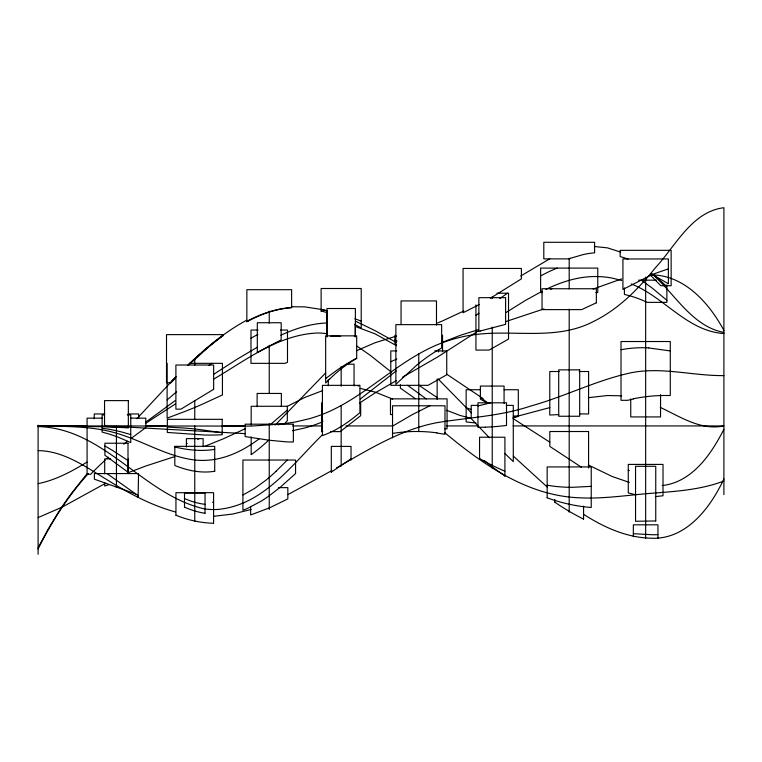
<?xml version="1.0" encoding="UTF-8"?>
<svg xmlns="http://www.w3.org/2000/svg" width="762" height="762" viewBox="0 0 762 762"><rect width="100%" height="100%" fill="white"/><g stroke="black" fill="none" stroke-linecap="round" stroke-linejoin="round"><path stroke-width="1.14" d="M38.1 548.954C49.111 527.009 61.865 505.854 77.229 486.651A284.216 284.216 0 0 1 88.402 473.535M723.9 478.927C710.375 507.835 686.076 540.21 650.491 538.201C626.316 537.543 603.618 527.171 583.587 514.302M38.1 547.764L47.882 529.59L57.664 513.426A354.501 354.501 0 0 1 72.333 492.242L87.011 473.831M723.9 429.377C713.508 449.351 700.526 469.944 679.799 480.422A54.835 54.835 0 0 1 665.093 485.175L662.168 485.556M283.94 424.472L287.312 420.7L287.312 406.279L251.174 406.279L251.174 425.101M136.846 418.757L170.517 382.553M321.659 422.377L322.859 421.119M287.274 460.038L276.035 471.307M170.155 382.743L175.393 377.542M175.441 378.133L170.945 382.743L166.507 382.743L166.507 334.623L223.037 334.623L223.037 335.718A293.494 293.494 0 0 0 207.226 348.263M171.707 381.152L176.346 376.457M322.717 434.531C292.437 464.048 264.119 504.711 218.599 509.368A66.342 66.342 0 0 1 204.359 508.883C142.913 494.824 104.28 428.292 38.1 426.577M329.498 379.181L325.66 382.981L325.66 335.852L356.683 335.852L356.683 358.645M187.528 365.522C205.445 348.358 224.619 332.108 246.545 320.269M275.206 425.063L325.745 372.837M188.852 364.855L207.216 348.244M188.652 364.407L200.12 353.892M105.166 460.134L100.346 464.649A314.306 314.306 0 0 0 90.707 474.24L87.087 474.24L87.087 418.147L102.537 418.147M287.312 410.061L272.653 422.681A160.877 160.877 0 0 1 270.358 424.444M106.775 458.676L108.385 457.229M201.901 352.33L208.988 346.31A288.722 288.722 0 0 1 223.028 335.366M167.116 399.907L176.622 391.744M417.357 364.579L395.869 384.296L395.869 324.641L441.655 324.641L441.655 348.024A153.6 153.6 0 0 0 417.385 364.617M123.777 444.208L127.454 441.284M325.66 378.552L336.956 370.18A188.766 188.766 0 0 1 352.444 360.483L356.683 358.178M396.25 370.904L360.321 399.021M131.121 438.436L145.799 427.577L145.799 418.147L130.54 418.147M145.99 421.977L175.393 400.46M208.998 365.493L211.836 363.341M259.318 438.702C244.735 449.809 227.6 458.429 209.121 460.124A73.266 73.266 0 0 1 194.767 460.01C167.021 456.59 142.97 440.903 116.443 433.207C91.03 425.71 64.303 426.587 38.1 425.929L126.282 427.006L245.393 433.654M499.805 298.59L507.463 293.218M478.965 313.239L475.936 315.325M360.321 402.527L374.98 393.002L396.573 380.486M331.308 472.088L351.034 458.867M213.874 374.19L237.315 359.083L257.508 347.139M478.384 330.841L437.417 357.111L402.422 377.247M358.111 386.105L359.254 385.353M145.99 423.11L175.393 403.936M506.368 312.325L525.561 300.342L542.049 291.284M520.732 275.996L549.821 258.766M213.874 379.019C246.364 359.874 278.987 334.299 318.192 332.975A63.16 63.16 0 0 1 327.269 333.823M392.535 426.139L412.299 414.623L429.835 405.784M87.011 462.086C71.809 471.421 55.75 480.108 38.1 483.632M490.385 298.228L521.399 278.863L521.399 268.462L463.067 268.462L463.067 312.782L479.374 304.467M723.9 494.595L723.9 207.721C691.725 211.56 675.408 246.345 655.339 267.814C638.146 289.284 618.153 309.505 593.122 321.659C553.041 342.452 507.092 327.308 464.725 336.318A145.828 145.828 0 0 0 446.561 341.243C401.974 356.283 369.999 393.754 327.269 412.375A148.523 148.523 0 0 1 309.22 418.748L295.894 421.891L282.616 423.948L251.127 426.082L52.778 425.929M336.49 467.906C368.465 449.628 400.65 429.377 437.417 422.586C468.478 417.547 500.31 416.204 530.4 406.146C563.013 397.126 593.503 381.676 626.45 373.818C658.692 365.627 691.401 375.999 723.9 375.599M331.861 470.592L287.931 494.614M250.993 338.166L257.842 334.442M287.045 406.489L304.771 397.459L322.717 390.592M104.661 483.784L62.56 506.911L38.1 517.608M540.62 275.892L547.764 272.253A145.723 145.723 0 0 1 557.203 268.1M246.859 321.316C260.699 313.906 275.882 308.61 291.627 307.486M463.82 310.991L441.998 321.154A274.177 274.177 0 0 1 437.417 323.012M356.445 350.768L374.98 342.776L396.573 336.023M245.621 428.558L223.304 438.817L204.359 446.484M242.916 494.995L254.527 488.499L265.995 480.146A180.203 180.203 0 0 0 276.025 471.307M545.935 289.37C560.68 282.245 576.634 276.987 593.122 276.549A87.601 87.601 0 0 1 612.153 278.101L621.678 280.473M280.835 335.204C295.446 328.527 311.106 323.488 327.269 322.945M550.564 289.312L551.783 288.75M390.792 361.693L396.812 359.026M441.998 342.443L460.191 335.366L478.384 329.651M199.273 438.626L197.663 439.293M127.273 473.04L145.99 465.944L174.412 456.695M593.122 289.065L621.678 278.873M186.404 443.76L187.214 443.446M723.9 480.984C700.497 489.976 675.227 491.433 650.491 493.366C626.631 495.252 602.799 499.1 578.796 497.777C527.075 495.595 483.165 464.553 444.741 432.692M543.992 308.896L506.368 321.393M280.349 424.186L278.273 424.863M109.214 484.575L104.689 485.994L104.689 482.46M549.821 407.594L513.055 417.385M513.369 417.881L518.322 416.385L518.322 389.734L504.092 389.734M251.127 509.473L232.667 514.055L213.874 516.274M490.833 402.803L477.955 405.927M668.369 268.891L652.72 274.282L622.925 289.436L622.925 258.956L668.369 258.956L668.369 283.759L651.3 273.863M633.289 398.983L627.697 400.317L621.011 400.317L621.011 341.528L670.284 341.528L670.284 395.516L665.645 395.497A155.067 155.067 0 0 0 633.251 398.821M292.579 430.692L304.771 427.977A134.455 134.455 0 0 0 322.717 421.738M588.359 397.697L607.39 395.526L621.678 395.83M214.722 449.38C201.435 451.485 187.823 450.161 174.822 446.942M591.226 486.366L571.862 487.337A152.914 152.914 0 0 1 552.812 486.08L547.164 485.251M655.396 496.605L663.016 495.757L663.016 464.41L628.279 464.41L628.279 492.909L635.86 494.833M558.86 414.576L549.783 415.042L549.783 371.513L559.194 371.513M291.475 306.743L304.771 306.876L321.583 309.486M145.99 425.834L165.621 425.806M638.575 280.168L656.406 280.168M542.268 292.56L540.62 292.56L540.62 268.1L597.77 268.1L597.77 292.56L595.913 292.56M496.957 293.218L508.53 293.218L508.53 339.109L489.061 350.082L475.936 350.082L475.936 304.857M258.051 330.041L250.993 330.041L250.993 363.35L285.007 363.35L287.493 362.331L287.493 330.041L280.435 330.041M396.745 350.92L390.792 350.92L390.792 385.334L428.101 385.334L446.742 374.761L446.742 350.92L434.835 350.92M189.471 363.341L222.428 363.341L222.428 394.964L201.616 404.536A483.041 483.041 0 0 1 185.195 411.356L167.116 418.147L167.116 363.341M347.024 364.179L354.054 364.179L354.054 385.972M579.196 371.513L588.607 371.513L588.607 413.985A335.299 335.299 0 0 0 579.511 413.928M480.374 389.734L466.144 389.734L466.144 421.862A95.279 95.279 0 0 0 475.85 422.9M359.483 402.822L360.683 402.822L360.683 415.69L340.243 431.606L330.737 431.606M478.203 405.384L471.183 405.384L471.183 418.557L477.879 425.682M506.273 405.384L513.283 405.384L513.283 461.601L504.873 453.466M104.756 413.966L94.24 413.966L94.24 418.709M128.13 413.966L138.646 413.966L138.646 418.519M104.432 414.957L102.137 414.957L102.137 432.13L104.08 432.635A140.018 140.018 0 0 1 118.443 437.302L130.75 442.598L130.75 414.957L127.321 414.957M87.011 425.929L38.1 425.929L47.882 425.939M223.304 425.929L245.393 425.929M292.579 425.929L321.583 425.929M345.9 425.929L392.659 425.929M446.561 425.929L478.384 425.929M513.055 425.929L723.9 425.929C700.907 430.816 680.085 416.633 660.216 407.356M444.656 428.787L447.065 428.787L447.065 398.859L390.468 398.859L390.468 414.395M322.774 431.606L321.659 431.606L321.659 402.822M110.566 458.886L104.689 458.886L104.689 473.754M278.54 487.642L287.836 487.642L287.836 498.91L269.634 507.806L250.65 514.96L250.65 506.454M138.132 497.415L138.522 473.564L94.364 473.564L94.364 479.174L135.769 493.986L138.522 495.805M518.322 416.081L513.369 416.014M104.546 426.272L128.34 426.491M594.312 246.507L607.39 247.86L620.725 252.089M38.1 450.609C63.789 450.913 85.487 466.763 106.623 479.488C128.14 492.938 150.781 505.225 175.393 511.931M723.9 333.537C687.057 331.232 664.073 296.666 631.222 283.95M167.345 427.063L185.042 428.101A375.771 375.771 0 0 1 201.378 429.758L222.19 432.787M650.491 274.853C684.266 274.691 709.051 302.952 723.9 330.375M648.71 347.967L670.284 350.92M633.346 533.705L653.32 534.781A102.708 102.708 0 0 0 657.949 534.581M102.137 428.234L105.937 428.768A156.515 156.515 0 0 1 121.777 432.016L130.75 434.559M723.9 332.413C691.915 326.374 675.056 293.856 652.11 273.987M436.893 433.035L444.989 434.302L444.989 405.784L392.535 405.784L392.535 437.836M471.545 418.309L460.191 415.5L446.561 410.261M360.321 388.41L374.98 392.049L392.659 399.069M322.717 309.734L327.269 310.886M628.279 470.287L629.364 470.573M629.317 482.384L612.153 476.498L588.359 464.991M355.483 326.536L374.98 333.813L396.573 345.729M470.992 409.385L466.144 407.746M354.882 318.726L361.217 321.145M184.499 498.558L189.5 500.539A70.047 70.047 0 0 0 205.035 504.33M355.483 321.154L374.98 330.603L396.573 342.605M487.747 403.174L480.393 399.183L480.393 386.067L504.073 386.067L504.073 403.498M354.882 324.517L361.217 328.022L361.217 288.503L321.126 288.503L321.126 311.248M394.983 339.842L397.021 341.005M479.555 458.505L482.689 460.296A199.111 199.111 0 0 0 504.892 471.173M396.488 344.757L394.983 343.843L394.983 335.175M581.463 467.239L549.812 446.399L549.812 431.521L588.578 431.521L588.578 468.02M549.821 442.17L513.055 418.576M354.33 336.042L355.216 336.604L355.216 323.717M356.445 345.796L370.075 355.187L391.354 372.113M426.291 398.945L407.594 385.305M135.769 494.024L106.985 473.564M641.318 280.168L652.243 288.112L666.864 300.266M446.561 374.085L482.975 398.516M415.357 398.688L400.383 388.144L400.383 384.705M128.006 460.581L113.767 451.228A233.41 233.41 0 0 0 104.889 446.008M418.767 385.181L433.74 395.307A188.157 188.157 0 0 0 437.14 397.354M480.393 397.173L487.804 403.031M484.213 460.477L493.547 467.82A271.558 271.558 0 0 0 504.911 475.964M547.392 487.185L513.531 456.295M654.491 275.406L665.94 285.74M438.179 379.009L471.545 413.033M650.386 275.139L660.873 285.74L671.141 285.74L671.141 250.336L620.154 250.336L620.154 256.613A73.285 73.285 0 0 1 628.088 259.137M489.375 437.779L479.193 427.072M666.864 284.845L666.864 302.371L647.186 302.371A108.223 108.223 0 0 0 624.449 294.456M660.549 394.63L660.549 416.928L630.746 416.928L630.746 398.955M657.949 538.353L657.949 524.818L633.346 524.818L633.346 536.686M645.652 277.13L645.652 538.286M624.43 287.893L624.43 294.513M583.568 506.12L583.568 519.027M569.195 258.375L569.195 288.865M569.195 309.134L569.195 512.15M554.822 499.539L554.822 502.263M547.164 497.719L547.164 466.925L591.226 466.925L591.226 507.511A167.249 167.249 0 0 1 547.135 497.805M504.911 476.279L504.911 437.226L479.555 437.226L479.555 459.553M492.233 297.028L492.233 298.58M492.233 327.108L492.233 468.097M442.551 335.175L442.551 351.844M438.531 349.577L438.531 351.92M437.14 378.971L437.14 399.298M436.474 325.003L436.474 300.933L401.06 300.933L401.06 324.526M418.767 353.92L418.767 431.616M355.378 336.823L355.378 308.515L326.965 308.515L326.965 336.671M351.034 460.048L351.034 446.408L331.308 446.408L331.308 472.478M341.166 366.57L341.166 386.267M341.166 405.594L341.166 466.173M328.289 379.552L328.289 385.772M327.127 311.877L327.127 336.794M322.431 435.559L322.431 385.353L359.912 385.353L359.912 412.68L355.178 416.538A159.382 159.382 0 0 1 342.348 425.825M281.359 406.537L281.359 393.449L257.127 393.449L257.127 406.737M269.243 311.191L269.243 323.174M269.243 345.253L269.243 393.459M269.243 423.786L269.243 509.473M251.174 436.864L251.174 454.504M213.589 522.97L213.589 492.69L175.946 492.69L175.946 515.35M205.035 513.178L205.035 493.081L184.499 493.081L184.499 507.187M203.13 446.694L203.13 438.626L186.404 438.626L186.404 447.027M194.767 358.635L194.767 365.093M194.767 400.46L194.767 419.767M194.767 425.929L194.767 521.208M128.197 458.886L128.197 473.688M116.443 425.939L116.443 487.556M38.1 425.186L38.1 554.279M321.202 310.982A137.493 137.493 0 0 1 327.346 312.753M321.135 309.61A159.839 159.839 0 0 1 327.317 310.753M583.53 519.103A243.383 243.383 0 0 1 554.86 502.215M330.451 336.347A73.066 73.066 0 0 1 340.643 336.404M390.477 414.357A168.069 168.069 0 0 1 392.268 414.804M621.02 349.71A118.967 118.967 0 0 1 648.71 347.863M392.516 433.426A151.362 151.362 0 0 1 436.921 432.845M213.598 502.11A155.524 155.524 0 0 1 212.427 502.253M213.579 523.275A107.29 107.29 0 0 1 175.993 515.236M205.026 513.302A80.143 80.143 0 0 1 184.528 507.121M329.536 379.219A133.826 133.826 0 0 1 356.559 358.435M268.1 440.722A163.335 163.335 0 0 1 251.25 454.609M342.3 425.758A96.85 96.85 0 0 1 322.45 435.626M295.57 473.564L280.807 486.775L269.243 495.786A140.513 140.513 0 0 1 261.099 501.206L247.907 508.197A96.965 96.965 0 0 1 242.916 510.264L242.916 460.038L295.57 460.038L295.57 473.564M213.646 389.296L180.937 409.146L175.898 409.146L175.898 365.017L213.646 365.017L213.646 389.296M258.747 351.663L257.318 352.482L257.318 322.736L281.178 322.736L281.178 339.833L258.747 351.663M248.269 321.04L246.859 321.802L246.859 289.693L291.627 289.693L291.627 307.715C276.387 308.753 261.69 313.906 248.269 321.04M596.351 302.8L581.72 309.61L542.039 309.61L542.039 288.75L596.351 288.75L596.351 302.8M570.328 258.318L568.766 258.88L543.801 258.88L543.801 242.287L594.589 242.287L594.589 252.822A86.001 86.001 0 0 0 583.082 254.613L570.328 258.318M480.222 331.003L478.86 331.375L478.86 297.666L505.606 297.666L505.606 324.355L480.222 331.003M214.722 471.259C201.187 473.478 187.366 470.621 174.822 465.468L174.822 446.342L214.722 446.342L214.722 471.259M655.749 520.96L635.546 521.265L635.546 466.296L655.749 466.296L655.749 520.96M485.28 427.177L477.955 427.339L477.955 402.803L506.511 402.803L506.511 425.415A218.78 218.78 0 0 1 485.28 427.187M579.682 369.865L558.708 369.865L558.708 416.252L579.682 416.252L579.682 369.865M128.34 400.622L104.546 400.622L104.546 426.482L128.34 427.901L128.34 400.622M222.19 419.319L167.345 419.319L167.345 432.454L204.835 435.045A265.424 265.424 0 0 0 222.19 434.759L222.19 419.319M293.36 424.186L245.135 424.186L245.135 436.578L269.243 440.236L285.845 441.817A131.921 131.921 0 0 0 293.36 441.998L293.36 424.186M128.006 443.227L104.889 443.227L104.889 455.238L128.006 472.192L128.006 443.227"/></g></svg>
